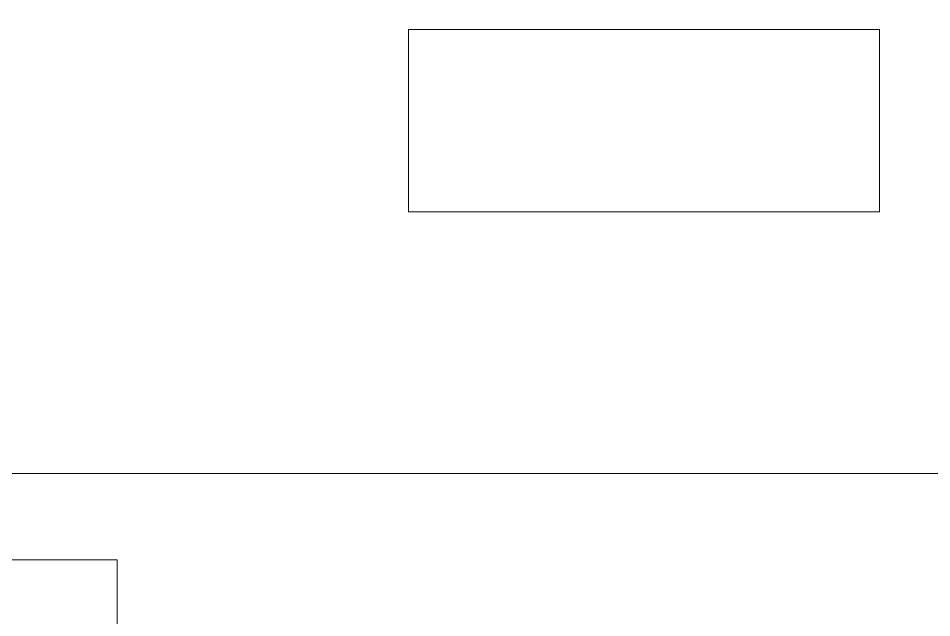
# Model space of a CAD drawing. Header units: centimetres. Extents: x -24 to 24.1, y -20.7 to 0.5.
# Drawn here: x -15.863 to -14.311, y -7.144 to -6.124 of the extents above; entities that cross this region are included whole.
import ezdxf

# ---------------------------------------------------------------- set-up
doc = ezdxf.new("R2010")
doc.units = ezdxf.units.CM
doc.header["$MEASUREMENT"] = 0
doc.layers.add('Layer 1', color=7, linetype='Continuous')

msp = doc.modelspace()

# ---------------------------------------------------------------- linework, layer by layer
at = {"layer": 'Layer 1', "color": 3, "lineweight": 9}
for points, knots in [([(-22.46104, -6.69829), (-22.46104, -6.69829), (-22.48467, -6.69829), (-22.48467, -6.69829), (-22.48467, -6.69829), (-22.31532, -6.69829), (-22.13873, -6.7413), (-21.99055, -6.82329), (-21.99055, -6.82329), (-21.99055, -6.82329), (-21.98896, -6.82548), (-21.98896, -6.82548), (-21.98896, -6.82548), (-21.84424, -6.98701), (-21.63402, -7.08867), (-21.40009, -7.08867), (-21.40009, -7.08867), (-21.17568, -7.08867), (-20.99973, -7.01502), (-20.87222, -6.89956), (-20.87222, -6.89956), (-20.87222, -6.89956), (-20.88558, -6.8983), (-20.88558, -6.8983), (-20.88558, -6.8983), (-20.88558, -6.8983), (-13.40008, -6.8983), (-13.40008, -6.8983), (-13.40008, -6.8983), (-13.0687, -6.8983), (-12.80007, -6.62967), (-12.80007, -6.2983), (-12.80007, -6.2983), (-12.80007, -5.96693), (-13.0687, -5.6983), (-13.40007, -5.6983), (-13.40007, -5.6983), (-13.40008, -5.6983), (-20.88556, -5.6983), (-20.88556, -5.6983), (-20.88556, -5.6983), (-20.88556, -5.6983), (-20.8736, -5.69581), (-20.8736, -5.69581), (-20.8736, -5.69581), (-21.001, -5.58106), (-21.17651, -5.50792), (-21.40006, -5.50792), (-21.40006, -5.50792), (-21.63435, -5.5079), (-21.84484, -5.60987), (-21.98958, -5.7718), (-21.98958, -5.7718), (-21.98958, -5.7718), (-21.99055, -5.77329), (-21.99055, -5.77329), (-21.99055, -5.77329), (-22.13873, -5.85528), (-22.31532, -5.89829), (-22.48467, -5.89829), (-22.48467, -5.89829), (-22.48467, -5.89829), (-22.46104, -5.89829), (-22.46104, -5.89829), (-22.46104, -5.89829), (-22.46104, -5.89829), (-22.73741, -5.89829), (-22.73741, -5.89829), (-22.73741, -5.89829), (-22.88032, -5.89829), (-23.01237, -5.97453), (-23.08383, -6.09829), (-23.08383, -6.09829), (-23.15528, -6.22205), (-23.15528, -6.37453), (-23.08383, -6.49829), (-23.08383, -6.49829), (-23.01237, -6.62205), (-22.88032, -6.69829), (-22.73741, -6.69829), (-22.73741, -6.69829), (-22.73741, -6.69829), (-22.46104, -6.69829), (-22.46104, -6.69829)], [0, 0, 0, 0, 0.0454545, 0.0454545, 0.0454545, 0.0454546, 0.0909091, 0.0909091, 0.0909091, 0.0909091, 0.1363636, 0.1363636, 0.1363636, 0.1363636, 0.1818182, 0.1818182, 0.1818182, 0.1818182, 0.2272727, 0.2272727, 0.2272727, 0.2272727, 0.2727273, 0.2727273, 0.2727273, 0.2727273, 0.3181818, 0.3181818, 0.3181818, 0.3181818, 0.3636364, 0.3636364, 0.3636364, 0.3636364, 0.4090909, 0.4090909, 0.4090909, 0.4090909, 0.4545455, 0.4545455, 0.4545455, 0.4545455, 0.5, 0.5, 0.5, 0.5, 0.5454545, 0.5454545, 0.5454545, 0.5454546, 0.5909091, 0.5909091, 0.5909091, 0.5909091, 0.6363636, 0.6363636, 0.6363636, 0.6363636, 0.6818182, 0.6818182, 0.6818182, 0.6818182, 0.7272727, 0.7272727, 0.7272727, 0.7272727, 0.7727273, 0.7727273, 0.7727273, 0.7727273, 0.8181818, 0.8181818, 0.8181818, 0.8181818, 0.8636364, 0.8636364, 0.8636364, 0.8636364, 0.9090909, 0.9090909, 0.9090909, 0.9090909, 1, 1, 1, 1]), ([(-15.55957, -8.99456), (-15.55957, -8.99456), (-15.56221, -8.99415), (-15.56221, -8.99415), (-15.56221, -8.99415), (-15.56221, -8.99415), (-15.56221, -7.34545), (-15.56221, -7.34545), (-15.56221, -7.34545), (-15.56221, -7.34545), (-15.56477, -7.34544), (-15.56477, -7.34544), (-15.56477, -7.34544), (-15.56477, -7.34544), (-15.69477, -7.34544), (-15.69477, -7.34544), (-15.69477, -7.34544), (-15.69477, -7.34544), (-15.69477, -7.04544), (-15.69477, -7.04544), (-15.69477, -7.04544), (-15.69477, -7.04544), (-16.99477, -7.04544), (-16.99477, -7.04544), (-16.99477, -7.04544), (-16.99477, -7.04544), (-16.99477, -7.34544), (-16.99477, -7.34544), (-16.99477, -7.34544), (-16.99477, -7.34544), (-18.89477, -7.34544), (-18.89477, -7.34544), (-18.89477, -7.34544), (-18.89477, -7.34544), (-18.89477, -7.04544), (-18.89477, -7.04544), (-18.89477, -7.04544), (-18.89477, -7.04544), (-19.39477, -7.04544), (-19.39477, -7.04544), (-19.39477, -7.04544), (-19.39477, -7.04544), (-19.39477, -7.34544), (-19.39477, -7.34544), (-19.39477, -7.34544), (-19.39477, -7.34544), (-19.69477, -7.34544), (-19.69477, -7.34544), (-19.69477, -7.34544), (-19.69477, -7.34544), (-19.69477, -7.04544), (-19.69477, -7.04544), (-19.69477, -7.04544), (-19.69477, -7.04544), (-20.19477, -7.04544), (-20.19477, -7.04544), (-20.19477, -7.04544), (-20.19477, -7.04544), (-20.19477, -7.34544), (-20.19477, -7.34544), (-20.19477, -7.34544), (-20.19477, -7.34544), (-20.32477, -7.34544), (-20.32477, -7.34544), (-20.32477, -7.34544), (-20.32477, -7.34544), (-20.32477, -9.69546), (-20.32477, -9.69545), (-20.32477, -9.69545), (-20.32477, -9.69544), (-19.33472, -9.69545), (-19.33472, -9.69545), (-19.33472, -9.69545), (-19.33472, -9.69545), (-19.33472, -9.99545), (-19.33472, -9.99545), (-19.33472, -9.99545), (-19.33472, -9.99545), (-20.32477, -9.99544), (-20.32477, -9.99545), (-20.32477, -9.99545), (-20.32477, -9.99546), (-20.32477, -11.91544), (-20.32477, -11.91544), (-20.32477, -11.91544), (-20.32477, -11.91544), (-20.19477, -11.91544), (-20.19477, -11.91544), (-20.19477, -11.91544), (-20.19477, -11.91544), (-20.19477, -12.21544), (-20.19477, -12.21544), (-20.19477, -12.21544), (-20.19477, -12.21544), (-18.69477, -12.21544), (-18.69477, -12.21544), (-18.69477, -12.21544), (-18.69477, -12.21544), (-18.69477, -11.91544), (-18.69477, -11.91544), (-18.69477, -11.91544), (-18.69477, -11.91544), (-16.69477, -11.91544), (-16.69477, -11.91544), (-16.69477, -11.91544), (-16.69477, -11.91544), (-16.69477, -12.21544), (-16.69477, -12.21544), (-16.69477, -12.21544), (-16.69477, -12.21544), (-15.69477, -12.21544), (-15.69477, -12.21544), (-15.69477, -12.21544), (-15.69477, -12.21544), (-15.69477, -11.91544), (-15.69477, -11.91544), (-15.69477, -11.91544), (-15.69477, -11.91544), (-15.56477, -11.91544), (-15.56477, -11.91544), (-15.56477, -11.91544), (-15.56477, -11.91544), (-15.56477, -9.99546), (-15.56477, -9.99546), (-15.56477, -9.99546), (-15.56477, -9.99546), (-15.81171, -9.99546), (-15.81171, -9.99546), (-15.81171, -9.99546), (-15.81171, -9.99547), (-15.81171, -9.69547), (-15.81171, -9.69546), (-15.81171, -9.69546), (-15.81171, -9.69546), (-15.56221, -9.69546), (-15.56221, -9.69546), (-15.56221, -9.69546), (-15.56221, -9.69547), (-15.56221, -9.32415), (-15.56221, -9.32415), (-15.56221, -9.32415), (-15.56221, -9.32415), (-15.55957, -9.32456), (-15.55957, -9.32456), (-15.55957, -9.32456), (-15.55957, -9.32456), (-15.22957, -9.32456), (-15.22957, -9.32456), (-15.22957, -9.32456), (-15.22957, -9.32456), (-15.22957, -8.99456), (-15.22957, -8.99456), (-15.22957, -8.99456), (-15.22957, -8.99456), (-15.55957, -8.99456), (-15.55957, -8.99456)], [0, 0, 0, 0, 0.025, 0.025, 0.025, 0.025, 0.05, 0.05, 0.05, 0.05, 0.075, 0.075, 0.075, 0.075, 0.1, 0.1, 0.1, 0.1, 0.125, 0.125, 0.125, 0.125, 0.15, 0.15, 0.15, 0.15, 0.175, 0.175, 0.175, 0.175, 0.2, 0.2, 0.2, 0.2, 0.225, 0.225, 0.225, 0.225, 0.25, 0.25, 0.25, 0.25, 0.275, 0.275, 0.275, 0.275, 0.3, 0.3, 0.3, 0.3, 0.325, 0.325, 0.325, 0.325, 0.35, 0.35, 0.35, 0.35, 0.375, 0.375, 0.375, 0.375, 0.4, 0.4, 0.4, 0.4, 0.425, 0.425, 0.425, 0.425, 0.45, 0.45, 0.45, 0.45, 0.475, 0.475, 0.475, 0.475, 0.5, 0.5, 0.5, 0.5, 0.525, 0.525, 0.525, 0.525, 0.55, 0.55, 0.55, 0.55, 0.575, 0.575, 0.575, 0.575, 0.6, 0.6, 0.6, 0.6, 0.625, 0.625, 0.625, 0.625, 0.65, 0.65, 0.65, 0.65, 0.675, 0.675, 0.675, 0.675, 0.7, 0.7, 0.7, 0.7, 0.725, 0.725, 0.725, 0.725, 0.75, 0.75, 0.75, 0.75, 0.775, 0.775, 0.775, 0.775, 0.8, 0.8, 0.8, 0.8, 0.825, 0.825, 0.825, 0.825, 0.85, 0.85, 0.85, 0.85, 0.875, 0.875, 0.875, 0.875, 0.9, 0.9, 0.9, 0.9, 0.925, 0.925, 0.925, 0.925, 0.95, 0.95, 0.95, 0.95, 1, 1, 1, 1])]:
    msp.add_open_spline(points, degree=3, knots=knots, dxfattribs=at)
at = {"layer": 'Layer 1', "color": 1, "lineweight": 9}
msp.add_open_spline([(-14.40008, -6.1483), (-14.40008, -6.1483), (-14.40008, -6.1433), (-14.40008, -6.1433), (-14.40008, -6.1433), (-14.40008, -6.1433), (-15.20008, -6.1433), (-15.20008, -6.1433), (-15.20008, -6.1433), (-15.20008, -6.1433), (-15.20008, -6.1483), (-15.20008, -6.1483), (-15.20008, -6.1483), (-15.20008, -6.1483), (-15.20008, -6.4483), (-15.20008, -6.4483), (-15.20008, -6.4483), (-15.20008, -6.4483), (-15.20008, -6.4533), (-15.20008, -6.4533), (-15.20008, -6.4533), (-15.20008, -6.4533), (-14.40008, -6.4533), (-14.40008, -6.4533), (-14.40008, -6.4533), (-14.40008, -6.4533), (-14.40008, -6.4483), (-14.40008, -6.4483), (-14.40008, -6.4483), (-14.40008, -6.4483), (-14.40008, -6.1483), (-14.40008, -6.1483)], degree=3, knots=[0, 0, 0, 0, 0.1111111, 0.1111111, 0.1111111, 0.1111111, 0.2222222, 0.2222222, 0.2222222, 0.2222222, 0.3333333, 0.3333333, 0.3333333, 0.3333333, 0.4444444, 0.4444444, 0.4444444, 0.4444445, 0.5555556, 0.5555556, 0.5555556, 0.5555556, 0.6666667, 0.6666667, 0.6666667, 0.6666667, 0.7777778, 0.7777778, 0.7777778, 0.7777778, 1, 1, 1, 1], dxfattribs=at)

doc.saveas('drawing.dxf')
